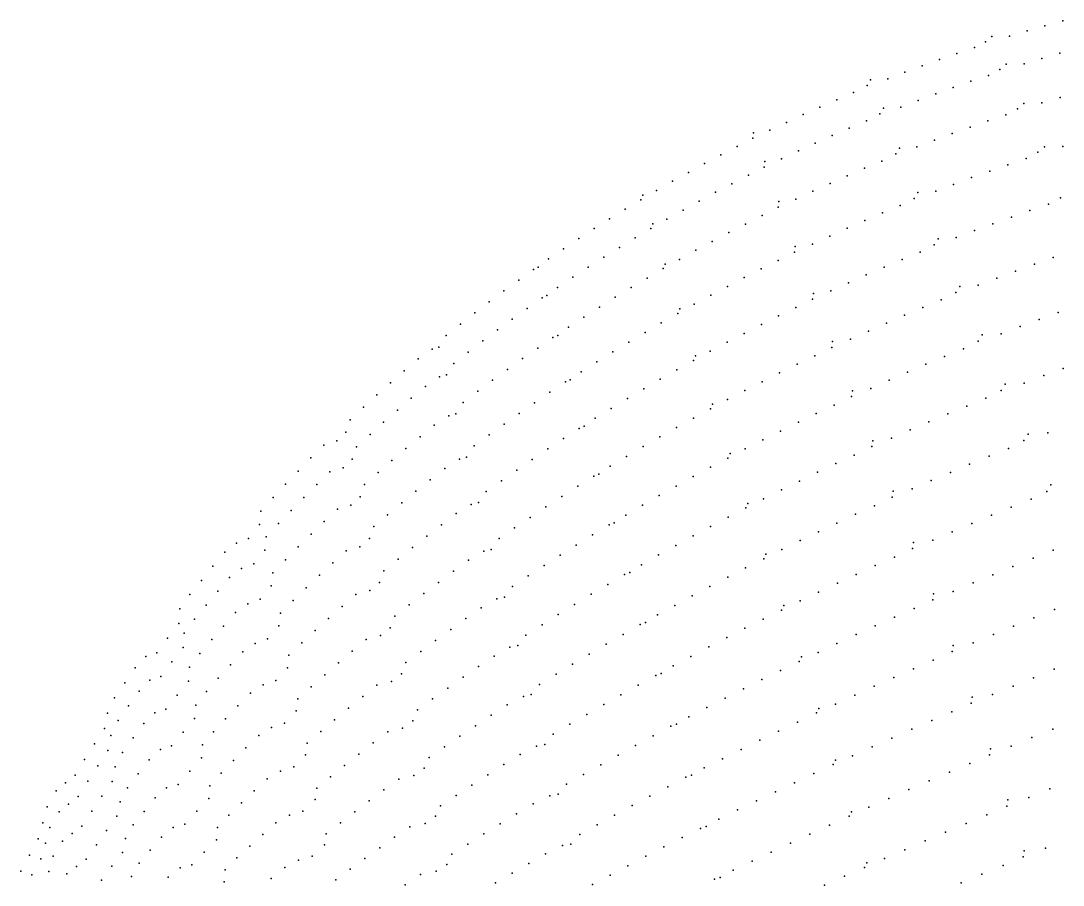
# Model space of a CAD drawing. Extents: x 0 to 4.6, y -1.66 to 1.66.
# Drawn here: x 0.181 to 1.147, y 0.802 to 1.603 of the extents above; entities that cross this region are included whole.
import ezdxf

# ---------------------------------------------------------------- set-up
doc = ezdxf.new("R2010")
doc.units = 0
doc.layers.get('0').update_dxf_attribs({"linetype": 'CONTINUOUS'})

msp = doc.modelspace()

# ---------------------------------------------------------------- linework, layer by layer
at = {"color": 2}
for p in [(1.13053, 1.59885), (1.13053, 1.59885, 0.375), (1.13053, 1.59885, 0.75), (1.13053, 1.59885, 1.125), (1.13053, 1.59885, 1.5), (1.14703, 1.60344), (1.14703, 1.60344, 0.375), (1.14703, 1.60344, 0.75), (1.14703, 1.60344, 1.125), (1.14703, 1.60344, 1.5), (1.08137, 1.58879), (1.08137, 1.58879, 0.375), (1.08137, 1.58879, 0.75), (1.08137, 1.58879, 1.125), (1.08137, 1.58879, 1.5), (1.0977, 1.58915), (1.0977, 1.58915, 0.375), (1.0977, 1.58915, 0.75), (1.0977, 1.58915, 1.125), (1.0977, 1.58915, 1.5), (1.11408, 1.59409), (1.11408, 1.59409, 0.375), (1.11408, 1.59409, 0.75), (1.11408, 1.59409, 1.125), (1.11408, 1.59409, 1.5), (1.06511, 1.57875), (1.06511, 1.57875, 0.375), (1.06511, 1.57875, 0.75), (1.06511, 1.57875, 1.125), (1.06511, 1.57875, 1.5), (1.07548, 1.58404), (1.07548, 1.58404, 0.375), (1.07548, 1.58404, 0.75), (1.07548, 1.58404, 1.125), (1.07548, 1.58404, 1.5), (1.03278, 1.56766), (1.03278, 1.56766, 0.375), (1.03278, 1.56766, 0.75), (1.03278, 1.56766, 1.125), (1.03278, 1.56766, 1.5), (1.04891, 1.5733), (1.04891, 1.5733, 0.375), (1.04891, 1.5733, 0.75), (1.04891, 1.5733, 1.125), (1.04891, 1.5733, 1.5), (1.12785, 1.56855, 2.256), (1.1445, 1.57342, 2.256), (1.01672, 1.56186), (1.01672, 1.56186, 0.375), (1.01672, 1.56186, 0.75), (1.01672, 1.56186, 1.125), (1.01672, 1.56186, 1.5), (1.08877, 1.55829, 2.256), (1.09473, 1.56314, 2.256), (1.11126, 1.56351, 2.256), (0.96897, 1.54874), (0.96897, 1.54874, 0.375), (0.96897, 1.54874, 0.75), (0.96897, 1.54874, 1.125), (0.96897, 1.54874, 1.5), (0.98482, 1.54974), (0.98482, 1.54974, 0.375), (0.98482, 1.54974, 0.75), (0.98482, 1.54974, 1.125), (0.98482, 1.54974, 1.5), (1.00073, 1.55589), (1.00073, 1.55589, 0.375), (1.00073, 1.55589, 0.75), (1.00073, 1.55589, 1.125), (1.00073, 1.55589, 1.5), (1.06187, 1.54736, 2.256), (1.07827, 1.55291, 2.256), (0.95321, 1.53695), (0.95321, 1.53695, 0.375), (0.95321, 1.53695, 0.75), (0.95321, 1.53695, 1.125), (0.95321, 1.53695, 1.5), (0.96566, 1.54343), (0.96566, 1.54343, 0.375), (0.96566, 1.54343, 0.75), (0.96566, 1.54343, 1.125), (0.96566, 1.54343, 1.5), (1.04555, 1.54164, 2.256), (0.93752, 1.53029), (0.93752, 1.53029, 0.375), (0.93752, 1.53029, 0.75), (0.93752, 1.53029, 1.125), (0.93752, 1.53029, 1.5), (1.0131, 1.52971, 2.256), (1.02929, 1.53576, 2.256), (1.12785, 1.5273, 2.956), (1.14468, 1.53247, 2.956), (0.92191, 1.52347), (0.92191, 1.52347, 0.375), (0.92191, 1.52347, 0.75), (0.92191, 1.52347, 1.125), (0.92191, 1.52347, 1.5), (0.98095, 1.52249, 2.256), (0.99699, 1.5235, 2.256), (1.10502, 1.52195, 2.956), (1.11107, 1.52692, 2.956), (0.89093, 1.50933), (0.89093, 1.50933, 0.375), (0.89093, 1.50933, 0.75), (0.89093, 1.50933, 1.125), (0.89093, 1.50933, 1.5), (0.90638, 1.51649), (0.90638, 1.51649, 0.375), (0.90638, 1.51649, 0.75), (0.90638, 1.51649, 1.125), (0.90638, 1.51649, 1.5), (0.96498, 1.51058, 2.256), (0.97759, 1.51712, 2.256), (1.07773, 1.51078, 2.956), (1.09437, 1.51645, 2.956), (0.86029, 1.49976), (0.86029, 1.49976, 0.375), (0.86029, 1.49976, 0.75), (0.86029, 1.49976, 1.125), (0.86029, 1.49976, 1.5), (0.87557, 1.50201), (0.87557, 1.50201, 0.375), (0.87557, 1.50201, 0.75), (0.87557, 1.50201, 1.125), (0.87557, 1.50201, 1.5), (0.9491, 1.50387, 2.256), (1.04465, 1.49898, 2.956), (1.06115, 1.50496, 2.956), (0.85958, 1.49453), (0.85958, 1.49453, 0.375), (0.85958, 1.49453, 0.75), (0.85958, 1.49453, 1.125), (0.85958, 1.49453, 1.5), (0.91758, 1.48997, 2.256), (0.9333, 1.497, 2.256), (1.02822, 1.49284, 2.956), (0.83, 1.47907), (0.83, 1.47907, 0.375), (0.83, 1.47907, 0.75), (0.83, 1.47907, 1.125), (0.83, 1.47907, 1.5), (0.8451, 1.48688), (0.8451, 1.48688, 0.375), (0.8451, 1.48688, 0.75), (0.8451, 1.48688, 1.125), (0.8451, 1.48688, 1.5), (0.90194, 1.48278, 2.256), (0.99218, 1.48008, 2.956), (0.99559, 1.48552, 2.956), (1.01187, 1.48654, 2.956), (1.12401, 1.48154, 3.656), (1.13017, 1.48665, 3.656), (1.14723, 1.48704, 3.656), (0.81499, 1.4711), (0.81499, 1.4711, 0.375), (0.81499, 1.4711, 0.75), (0.81499, 1.4711, 1.125), (0.81499, 1.4711, 1.5), (0.87092, 1.47318, 2.256), (0.88638, 1.47543, 2.256), (0.97939, 1.47347, 2.956), (1.09624, 1.47009, 3.656), (1.11317, 1.47589, 3.656), (0.80007, 1.46296), (0.80007, 1.46296, 0.375), (0.80007, 1.46296, 0.75), (0.80007, 1.46296, 1.125), (0.80007, 1.46296, 1.5), (0.85554, 1.46026, 2.256), (0.8702, 1.46792, 2.256), (0.94723, 1.45978, 2.956), (0.96327, 1.4667, 2.956), (1.07939, 1.46414, 3.656), (0.78525, 1.45467), (0.78525, 1.45467, 0.375), (0.78525, 1.45467, 0.75), (0.78525, 1.45467, 1.125), (0.78525, 1.45467, 1.5), (0.84026, 1.45243, 2.256), (0.93127, 1.4527, 2.956), (1.04589, 1.4518, 3.656), (1.0626, 1.45805, 3.656), (0.75772, 1.44188), (0.75772, 1.44188, 0.375), (0.75772, 1.44188, 0.75), (0.75772, 1.44188, 1.125), (0.75772, 1.44188, 1.5), (0.77053, 1.44621), (0.77053, 1.44621, 0.375), (0.77053, 1.44621, 0.75), (0.77053, 1.44621, 1.125), (0.77053, 1.44621, 1.5), (0.82506, 1.44445, 2.256), (0.9154, 1.44547, 2.956), (1.0127, 1.44437, 3.656), (1.02926, 1.44541, 3.656), (0.7559, 1.4376), (0.7559, 1.4376, 0.375), (0.7559, 1.4376, 0.75), (0.7559, 1.4376, 1.125), (0.7559, 1.4376, 1.5), (0.80996, 1.43631, 2.256), (0.88319, 1.43056, 2.956), (0.88392, 1.43583, 2.956), (0.89962, 1.4381, 2.956), (0.99622, 1.43216, 3.656), (1.00923, 1.43886, 3.656), (1.13388, 1.43354, 4.356), (1.14492, 1.43935, 4.356), (0.74137, 1.42883), (0.74137, 1.42883, 0.375), (0.74137, 1.42883, 0.75), (0.74137, 1.42883, 1.125), (0.74137, 1.42883, 1.5), (0.79496, 1.42802, 2.256), (0.86831, 1.42288, 2.956), (0.97982, 1.42531, 3.656), (1.09947, 1.42151, 4.356), (1.11664, 1.4276, 4.356), (0.72694, 1.4199), (0.72694, 1.4199, 0.375), (0.72694, 1.4199, 0.75), (0.72694, 1.4199, 1.125), (0.72694, 1.4199, 1.5), (0.76709, 1.41525, 2.256), (0.78005, 1.41958, 2.256), (0.8528, 1.41504, 2.956), (0.94727, 1.41119, 3.656), (0.96351, 1.41832, 3.656), (1.08237, 1.41529, 4.356), (0.69839, 1.40158), (0.69839, 1.40158, 0.375), (0.69839, 1.40158, 0.75), (0.69839, 1.40158, 1.125), (0.69839, 1.40158, 1.5), (0.71262, 1.41082), (0.71262, 1.41082, 0.375), (0.71262, 1.41082, 0.75), (0.71262, 1.41082, 1.125), (0.71262, 1.41082, 1.5), (0.75053, 1.40223, 2.256), (0.76524, 1.41098, 2.256), (0.83738, 1.40706, 2.956), (0.93113, 1.40392, 3.656), (1.0484, 1.40243, 4.356), (1.06535, 1.40893, 4.356), (0.68428, 1.39219), (0.68428, 1.39219, 0.375), (0.68428, 1.39219, 0.75), (0.68428, 1.39219, 1.125), (0.68428, 1.39219, 1.5), (0.73592, 1.39333, 2.256), (0.82205, 1.39893, 2.956), (0.89911, 1.39423, 3.656), (0.91507, 1.3965, 3.656), (1.028, 1.39578, 4.356), (1.03154, 1.40138, 4.356), (0.67027, 1.38265), (0.67027, 1.38265, 0.375), (0.67027, 1.38265, 0.75), (0.67027, 1.38265, 1.125), (0.67027, 1.38265, 1.5), (0.72142, 1.38428, 2.256), (0.79169, 1.38224, 2.956), (0.80682, 1.39066, 2.956), (0.89837, 1.38894, 3.656), (1.01475, 1.38898, 4.356), (1.13832, 1.38395, 5.056), (0.65637, 1.37295), (0.65637, 1.37295, 0.375), (0.65637, 1.37295, 0.75), (0.65637, 1.37295, 1.125), (0.65637, 1.37295, 1.5), (0.66058, 1.37503), (0.66058, 1.37503, 0.375), (0.66058, 1.37503, 0.75), (0.66058, 1.37503, 1.125), (0.66058, 1.37503, 1.5), (0.70702, 1.37508, 2.256), (0.77666, 1.37367, 2.956), (0.77854, 1.37793, 2.956), (0.86745, 1.37338, 3.656), (0.88323, 1.38123, 3.656), (0.98143, 1.37499, 4.356), (0.99805, 1.38205, 4.356), (1.12081, 1.37772, 5.056), (0.64257, 1.36311), (0.64257, 1.36311, 0.375), (0.64257, 1.36311, 0.75), (0.64257, 1.36311, 1.125), (0.64257, 1.36311, 1.5), (0.69273, 1.36573, 2.256), (0.76173, 1.36496, 2.956), (0.85177, 1.36539, 3.656), (0.9649, 1.3678, 4.356), (1.08603, 1.36488, 5.056), (1.10338, 1.37137, 5.056), (0.67855, 1.35624, 2.256), (0.74691, 1.3561, 2.956), (0.83618, 1.35727, 3.656), (0.94845, 1.36047, 4.356), (1.05156, 1.3572, 5.056), (1.06876, 1.35827, 5.056), (0.62889, 1.35311), (0.62889, 1.35311, 0.375), (0.62889, 1.35311, 0.75), (0.62889, 1.35311, 1.125), (0.62889, 1.35311, 1.5), (0.66448, 1.3466, 2.256), (0.66874, 1.34867, 2.256), (0.73219, 1.34711, 2.956), (0.82069, 1.34901, 3.656), (0.91508, 1.3454, 4.356), (0.91583, 1.35073, 4.356), (0.9321, 1.35301, 4.356), (1.03445, 1.34461, 5.056), (1.04796, 1.3515, 5.056), (0.61533, 1.34297), (0.61533, 1.34297, 0.375), (0.61533, 1.34297, 0.75), (0.61533, 1.34297, 1.125), (0.61533, 1.34297, 1.5), (0.65051, 1.33682, 2.256), (0.71758, 1.33797, 2.956), (0.79192, 1.33632, 3.656), (0.8053, 1.34061, 3.656), (0.89967, 1.33766, 4.356), (1.01742, 1.33759, 5.056), (0.60188, 1.33268), (0.60188, 1.33268, 0.375), (0.60188, 1.33268, 0.75), (0.60188, 1.33268, 1.125), (0.60188, 1.33268, 1.5), (0.63667, 1.32689, 2.256), (0.70307, 1.3287, 2.956), (0.79001, 1.33208, 3.656), (0.88359, 1.3298, 4.356), (1.00048, 1.33045, 5.056), (1.12521, 1.3266, 5.756), (1.14299, 1.3331, 5.756), (0.58854, 1.32224), (0.58854, 1.32224, 0.375), (0.58854, 1.32224, 0.75), (0.58854, 1.32224, 1.125), (0.58854, 1.32224, 1.5), (0.62293, 1.31682, 2.256), (0.68868, 1.31929, 2.956), (0.75974, 1.3146, 3.656), (0.77482, 1.3234, 3.656), (0.86761, 1.3218, 4.356), (0.96687, 1.3158, 5.056), (0.98363, 1.32318, 5.056), (1.10752, 1.31999, 5.756), (0.57532, 1.31166), (0.57532, 1.31166, 0.375), (0.57532, 1.31166, 0.75), (0.57532, 1.31166, 1.125), (0.57532, 1.31166, 1.5), (0.60931, 1.30661, 2.256), (0.67439, 1.30974, 2.956), (0.67873, 1.31178, 2.956), (0.74477, 1.30566, 3.656), (0.83596, 1.30542, 4.356), (0.85173, 1.31367, 4.356), (0.93361, 1.30599, 5.056), (0.95019, 1.30829, 5.056), (1.0687, 1.30638, 5.756), (1.07237, 1.31217, 5.756), (1.0899, 1.31326, 5.756), (0.56222, 1.29911), (0.56222, 1.29911, 0.375), (0.56222, 1.29911, 0.75), (0.56222, 1.29911, 1.125), (0.56222, 1.29911, 1.5), (0.56865, 1.30093), (0.56865, 1.30093, 0.375), (0.56865, 1.30093, 0.75), (0.56865, 1.30093, 1.125), (0.56865, 1.30093, 1.5), (0.59581, 1.29626, 2.256), (0.66022, 1.30005, 2.956), (0.72991, 1.29659, 3.656), (0.82028, 1.29705, 4.356), (0.93285, 1.30064, 5.056), (1.05492, 1.29938, 5.756), (0.54924, 1.29006), (0.54924, 1.29006, 0.375), (0.54924, 1.29006, 0.75), (0.54924, 1.29006, 1.125), (0.54924, 1.29006, 1.5), (0.58243, 1.28577, 2.256), (0.64617, 1.29022, 2.956), (0.71515, 1.2874, 3.656), (0.80471, 1.28854, 4.356), (0.80665, 1.29277, 4.356), (0.91713, 1.29287, 5.056), (1.03755, 1.29227, 5.756), (0.53639, 1.27905), (0.53639, 1.27905, 0.375), (0.53639, 1.27905, 0.75), (0.53639, 1.27905, 1.125), (0.53639, 1.27905, 1.5), (0.63223, 1.28027, 2.956), (0.70051, 1.27807, 3.656), (0.78924, 1.27991, 4.356), (0.88446, 1.27696, 5.056), (0.90074, 1.28497, 5.056), (1.00309, 1.2777, 5.756), (1.02028, 1.28504, 5.756), (1.14747, 1.28123, 6.456), (0.52365, 1.2679), (0.52365, 1.2679, 0.375), (0.52365, 1.2679, 0.75), (0.52365, 1.2679, 1.125), (0.52365, 1.2679, 1.5), (0.56917, 1.27333, 2.256), (0.57568, 1.27514, 2.256), (0.61841, 1.27018, 2.956), (0.68598, 1.26862, 3.656), (0.69039, 1.27064, 3.656), (0.77388, 1.27115, 4.356), (0.86827, 1.26884, 5.056), (0.98599, 1.27025, 5.756), (1.09358, 1.26653, 6.456), (1.11146, 1.26763, 6.456), (1.12943, 1.27448, 6.456), (0.51104, 1.25661), (0.51104, 1.25661, 0.375), (0.51104, 1.25661, 0.75), (0.51104, 1.25661, 1.125), (0.51104, 1.25661, 1.5), (0.55603, 1.26438, 2.256), (0.60471, 1.25995, 2.956), (0.67157, 1.25903, 3.656), (0.75863, 1.26227, 4.356), (0.85218, 1.26059, 5.056), (0.95209, 1.26039, 5.756), (0.96899, 1.26269, 5.756), (1.08984, 1.26064, 6.456), (0.54301, 1.25348, 2.256), (0.59113, 1.2496, 2.956), (0.65727, 1.24932, 3.656), (0.74349, 1.25326, 4.356), (0.82231, 1.24797, 5.056), (0.8362, 1.25223, 5.056), (0.93528, 1.24719, 5.756), (0.9513, 1.255, 5.756), (1.07579, 1.25353, 6.456), (0.49856, 1.24518), (0.49856, 1.24518, 0.375), (0.49856, 1.24518, 0.75), (0.49856, 1.24518, 1.125), (0.49856, 1.24518, 1.5), (0.53012, 1.24244, 2.256), (0.57767, 1.23734, 2.956), (0.58427, 1.23912, 2.956), (0.64309, 1.23948, 3.656), (0.72846, 1.24414, 4.356), (0.82033, 1.24375, 5.056), (0.91856, 1.23927, 5.756), (1.04046, 1.23901, 6.456), (1.05808, 1.24632, 6.456), (0.4862, 1.23362), (0.4862, 1.23362, 0.375), (0.4862, 1.23362, 0.75), (0.4862, 1.23362, 1.125), (0.4862, 1.23362, 1.5), (0.51736, 1.23128, 2.256), (0.56433, 1.22851, 2.956), (0.62904, 1.22952, 3.656), (0.70323, 1.22755, 4.356), (0.71354, 1.2349, 4.356), (0.80456, 1.23515, 5.056), (0.90195, 1.23124, 5.756), (1.02294, 1.2316, 6.456), (0.48233, 1.22192), (0.48233, 1.22192, 0.375), (0.48233, 1.22192, 0.75), (0.48233, 1.22192, 1.125), (0.48233, 1.22192, 1.5), (0.50472, 1.21998, 2.256), (0.6151, 1.21944, 3.656), (0.69874, 1.22554, 4.356), (0.7889, 1.22644, 5.056), (0.88545, 1.22311, 5.756), (1.0055, 1.22408, 6.456), (1.11493, 1.22018, 7.156), (1.13316, 1.2213, 7.156), (0.46188, 1.21009), (0.46188, 1.21009, 0.375), (0.46188, 1.21009, 0.75), (0.46188, 1.21009, 1.125), (0.46188, 1.21009, 1.5), (0.47397, 1.21392), (0.47397, 1.21392, 0.375), (0.47397, 1.21392, 0.75), (0.47397, 1.21392, 1.125), (0.47397, 1.21392, 1.5), (0.49221, 1.20855, 2.256), (0.55112, 1.21777, 2.956), (0.60128, 1.20924, 3.656), (0.68406, 1.21606, 4.356), (0.75792, 1.20868, 5.056), (0.77336, 1.21761, 5.056), (0.86904, 1.21487, 5.756), (0.97012, 1.20873, 6.456), (0.97092, 1.21415, 6.456), (0.98816, 1.21647, 6.456), (1.11111, 1.21419, 7.156), (0.53804, 1.2069, 2.956), (0.59431, 1.19892, 3.656), (0.6695, 1.20647, 4.356), (0.7426, 1.19963, 5.056), (0.83858, 1.20228, 5.756), (0.85275, 1.20653, 5.756), (0.95378, 1.20088, 6.456), (1.07873, 1.19967, 7.156), (1.09679, 1.20698, 7.156), (0.44991, 1.19812), (0.44991, 1.19812, 0.375), (0.44991, 1.19812, 0.75), (0.44991, 1.19812, 1.125), (0.44991, 1.19812, 1.5), (0.47983, 1.18909, 2.256), (0.48829, 1.19699, 2.256), (0.52508, 1.19591, 2.956), (0.58759, 1.19716, 3.656), (0.65506, 1.19675, 4.356), (0.7274, 1.19048, 5.056), (0.82048, 1.18951, 5.756), (0.83656, 1.19807, 5.756), (0.93674, 1.19293, 6.456), (1.06077, 1.19228, 7.156), (0.43808, 1.18602), (0.43808, 1.18602, 0.375), (0.43808, 1.18602, 0.75), (0.43808, 1.18602, 1.125), (0.43808, 1.18602, 1.5), (0.46758, 1.1853, 2.256), (0.51225, 1.1848, 2.956), (0.57403, 1.18847, 3.656), (0.64074, 1.18693, 4.356), (0.71231, 1.18121, 5.056), (0.71688, 1.1832, 5.056), (0.80451, 1.18084, 5.756), (0.9198, 1.18489, 6.456), (1.0429, 1.18479, 7.156), (0.42638, 1.1738), (0.42638, 1.1738, 0.375), (0.42638, 1.1738, 0.75), (0.42638, 1.1738, 1.125), (0.42638, 1.1738, 1.5), (0.45547, 1.17349, 2.256), (0.49956, 1.17356, 2.956), (0.56059, 1.17791, 3.656), (0.62654, 1.17699, 4.356), (0.69734, 1.17184, 5.056), (0.78865, 1.17207, 5.756), (0.90296, 1.17675, 6.456), (1.00745, 1.16954, 7.156), (1.02513, 1.17721, 7.156), (1.13617, 1.17325, 7.856), (0.41482, 1.16144), (0.41482, 1.16144, 0.375), (0.41482, 1.16144, 0.75), (0.41482, 1.16144, 1.125), (0.41482, 1.16144, 1.5), (0.44349, 1.16155, 2.256), (0.49558, 1.16221, 2.956), (0.54728, 1.16723, 3.656), (0.61247, 1.16694, 4.356), (0.6825, 1.16236, 5.056), (0.77292, 1.1632, 5.756), (0.86962, 1.16019, 6.456), (0.88624, 1.16852, 6.456), (0.98906, 1.16175, 7.156), (0.98987, 1.16721, 7.156), (1.11769, 1.15985, 7.856), (1.13228, 1.16717, 7.856), (0.47457, 1.15073, 2.956), (0.487, 1.15445, 2.956), (0.5341, 1.15644, 3.656), (0.59852, 1.15506, 4.356), (0.60537, 1.15678, 4.356), (0.66778, 1.15277, 5.056), (0.75729, 1.15423, 5.756), (0.85311, 1.15176, 6.456), (0.85517, 1.15595, 6.456), (0.9724, 1.15387, 7.156), (1.09929, 1.15244, 7.856), (0.40339, 1.14896), (0.40339, 1.14896, 0.375), (0.40339, 1.14896, 0.75), (0.40339, 1.14896, 1.125), (0.40339, 1.14896, 1.5), (0.43165, 1.14949, 2.256), (0.52106, 1.14553, 3.656), (0.58471, 1.14651, 4.356), (0.65318, 1.14308, 5.056), (0.74179, 1.14516, 5.756), (0.83671, 1.14322, 6.456), (0.95502, 1.14589, 7.156), (1.08098, 1.14496, 7.856), (0.40209, 1.13635), (0.40209, 1.13635, 0.375), (0.40209, 1.13635, 0.75), (0.40209, 1.13635, 1.125), (0.40209, 1.13635, 1.5), (0.41994, 1.1373, 2.256), (0.46227, 1.13914, 2.956), (0.50814, 1.13451, 3.656), (0.57102, 1.13613, 4.356), (0.6387, 1.13329, 5.056), (0.7264, 1.13599, 5.756), (0.73107, 1.13796, 5.756), (0.82043, 1.1346, 6.456), (0.93775, 1.13783, 7.156), (1.06278, 1.1374, 7.856), (0.3921, 1.12361), (0.3921, 1.12361, 0.375), (0.3921, 1.12361, 0.75), (0.3921, 1.12361, 1.125), (0.3921, 1.12361, 1.5), (0.40837, 1.12499, 2.256), (0.45011, 1.12743, 2.956), (0.50409, 1.12338, 3.656), (0.55746, 1.12565, 4.356), (0.62436, 1.12339, 5.056), (0.71114, 1.12672, 5.756), (0.80426, 1.12588, 6.456), (0.90353, 1.12146, 7.156), (0.92059, 1.12969, 7.156), (1.02665, 1.12204, 7.856), (1.04466, 1.12976, 7.856), (0.38095, 1.11908), (0.38095, 1.11908, 0.375), (0.38095, 1.11908, 0.75), (0.38095, 1.11908, 1.125), (0.38095, 1.11908, 1.5), (0.40705, 1.11257, 2.256), (0.43809, 1.1156, 2.956), (0.48272, 1.11213, 3.656), (0.49536, 1.11578, 3.656), (0.54404, 1.11506, 4.356), (0.61014, 1.11171, 5.056), (0.61712, 1.1134, 5.056), (0.696, 1.11735, 5.756), (0.78821, 1.11708, 6.456), (0.88659, 1.11315, 7.156), (1.00791, 1.1142, 7.856), (1.00874, 1.11969, 7.856), (1.1383, 1.11262, 8.556), (0.36994, 1.11076), (0.36994, 1.11076, 0.375), (0.36994, 1.11076, 0.75), (0.36994, 1.11076, 1.125), (0.36994, 1.11076, 1.5), (0.42621, 1.10366, 2.956), (0.53075, 1.10436, 4.356), (0.59606, 1.10331, 5.056), (0.68099, 1.10789, 5.756), (0.77227, 1.10818, 6.456), (0.86976, 1.10475, 7.156), (0.87186, 1.10893, 7.156), (0.99093, 1.10628, 7.856), (1.11956, 1.10513, 8.556), (0.35907, 1.09778), (0.35907, 1.09778, 0.375), (0.35907, 1.09778, 0.75), (0.35907, 1.09778, 1.125), (0.35907, 1.09778, 1.5), (0.38566, 1.09556, 2.256), (0.39694, 1.10002, 2.256), (0.47021, 1.10078, 3.656), (0.5176, 1.09356, 4.356), (0.5821, 1.09311, 5.056), (0.6661, 1.09834, 5.756), (0.75646, 1.0992, 6.456), (0.85304, 1.09625, 7.156), (0.97322, 1.09828, 7.856), (1.10092, 1.09756, 8.556), (0.34834, 1.08468), (0.34834, 1.08468, 0.375), (0.34834, 1.08468, 0.75), (0.34834, 1.08468, 1.125), (0.34834, 1.08468, 1.5), (0.37451, 1.08736, 2.256), (0.41447, 1.0916, 2.956), (0.45785, 1.08932, 3.656), (0.51347, 1.08266, 4.356), (0.56829, 1.08282, 5.056), (0.65134, 1.0887, 5.756), (0.74077, 1.09013, 6.456), (0.74553, 1.09208, 6.456), (0.83644, 1.08767, 7.156), (0.95562, 1.09021, 7.856), (1.08237, 1.08992, 8.556), (0.36351, 1.07458, 2.256), (0.41313, 1.07943, 2.956), (0.44562, 1.07775, 3.656), (0.50458, 1.07522, 4.356), (0.63671, 1.07896, 5.756), (0.72521, 1.08097, 6.456), (0.81995, 1.07901, 7.156), (0.92075, 1.07384, 7.856), (0.93813, 1.08206, 7.856), (1.04558, 1.07445, 8.556), (1.06393, 1.08222, 8.556), (0.33776, 1.07146), (0.33776, 1.07146, 0.375), (0.33776, 1.07146, 0.75), (0.33776, 1.07146, 1.125), (0.33776, 1.07146, 1.5), (0.40287, 1.06715, 2.956), (0.43353, 1.06608, 3.656), (0.4917, 1.07166, 4.356), (0.5546, 1.07244, 5.056), (0.62221, 1.06747, 5.756), (0.62933, 1.06914, 5.756), (0.70977, 1.07172, 6.456), (0.80359, 1.07027, 7.156), (0.90349, 1.06555, 7.856), (1.02649, 1.06657, 8.556), (1.02734, 1.07209, 8.556), (0.32825, 1.05812), (0.32825, 1.05812, 0.375), (0.32825, 1.05812, 0.75), (0.32825, 1.05812, 1.125), (0.32825, 1.05812, 1.5), (0.35265, 1.06169, 2.256), (0.3801, 1.05477, 2.956), (0.39141, 1.06279, 2.956), (0.42159, 1.0543, 3.656), (0.47896, 1.06056, 4.356), (0.54105, 1.06196, 5.056), (0.60785, 1.05922, 5.756), (0.69446, 1.06239, 6.456), (0.78735, 1.06145, 7.156), (0.88633, 1.05717, 7.856), (0.88847, 1.06134, 7.856), (1.0092, 1.05862, 8.556), (1.13938, 1.05757, 9.256), (0.32732, 1.04467), (0.32732, 1.04467, 0.375), (0.32732, 1.04467, 0.75), (0.32732, 1.04467, 1.125), (0.32732, 1.04467, 1.5), (0.34193, 1.04868, 2.256), (0.46636, 1.04936, 4.356), (0.52764, 1.05139, 5.056), (0.59362, 1.04922, 5.756), (0.67928, 1.05297, 6.456), (0.76008, 1.04552, 7.156), (0.77123, 1.05256, 7.156), (0.8693, 1.04871, 7.856), (0.99117, 1.0506, 8.556), (1.1204, 1.04993, 9.256), (0.3323, 1.03556, 2.256), (0.36893, 1.04227, 2.956), (0.42023, 1.04242, 3.656), (0.45391, 1.03806, 4.356), (0.52344, 1.04072, 5.056), (0.57953, 1.03912, 5.756), (0.66423, 1.04348, 6.456), (0.73936, 1.03454, 7.156), (0.75523, 1.04359, 7.156), (0.85238, 1.04018, 7.856), (0.95543, 1.03436, 8.556), (0.97324, 1.04251, 8.556), (1.08276, 1.03446, 9.256), (1.10153, 1.04222, 9.256), (0.31703, 1.03111), (0.31703, 1.03111, 0.375), (0.31703, 1.03111, 0.75), (0.31703, 1.03111, 1.125), (0.31703, 1.03111, 1.5), (0.35791, 1.02967, 2.956), (0.39814, 1.02618, 3.656), (0.40979, 1.03044, 3.656), (0.4416, 1.02667, 4.356), (0.50125, 1.02997, 5.056), (0.51437, 1.03345, 5.056), (0.56557, 1.02895, 5.756), (0.64931, 1.0339, 6.456), (0.72362, 1.02541, 7.156), (0.83558, 1.03158, 7.856), (0.93773, 1.02615, 8.556), (1.06409, 1.02664, 9.256), (0.30689, 1.01743), (0.30689, 1.01743, 0.375), (0.30689, 1.01743, 0.75), (0.30689, 1.01743, 1.125), (0.30689, 1.01743, 1.5), (0.33137, 1.02233, 2.256), (0.34704, 1.01696, 2.956), (0.38663, 1.01836, 3.656), (0.42943, 1.01518, 4.356), (0.48826, 1.01912, 5.056), (0.55176, 1.01869, 5.756), (0.63452, 1.02261, 6.456), (0.64178, 1.02425, 6.456), (0.70801, 1.0162, 7.156), (0.8189, 1.02291, 7.856), (0.92015, 1.01788, 8.556), (1.04466, 1.01873, 9.256), (1.04552, 1.02428, 9.256), (0.29689, 1.01391), (0.29689, 1.01391, 0.375), (0.29689, 1.01391, 0.75), (0.29689, 1.01391, 1.125), (0.29689, 1.01391, 1.5), (0.32095, 1.00899, 2.256), (0.37527, 1.00618, 3.656), (0.47542, 1.00819, 5.056), (0.53808, 1.00835, 5.756), (0.61988, 1.01451, 6.456), (0.69254, 1.00693, 7.156), (0.78592, 1.00537, 7.856), (0.80235, 1.01417, 7.856), (0.90268, 1.00953, 8.556), (0.90486, 1.01369, 8.556), (1.02706, 1.01074, 9.256), (0.28705, 1.00363), (0.28705, 1.00363, 0.375), (0.28705, 1.00363, 0.75), (0.28705, 1.00363, 1.125), (0.28705, 1.00363, 1.5), (0.31068, 0.99555, 2.256), (0.33726, 1.00415, 2.956), (0.42805, 1.0036, 4.356), (0.46272, 0.99717, 5.056), (0.5338, 0.99792, 5.756), (0.60537, 1.0047, 6.456), (0.67719, 0.99759, 7.156), (0.76962, 0.99651, 7.856), (0.77457, 0.99841, 7.856), (0.88533, 1.0011, 8.556), (1.00871, 1.0027, 9.256), (1.13928, 1.0022, 9.956), (0.27735, 0.98973), (0.27735, 0.98973, 0.375), (0.27735, 0.98973, 0.75), (0.27735, 0.98973, 1.125), (0.27735, 0.98973, 1.5), (0.30056, 0.9921, 2.256), (0.33631, 0.99124, 2.956), (0.36406, 0.9939, 3.656), (0.40554, 0.98778, 4.356), (0.41741, 0.99193, 4.356), (0.45017, 0.98607, 5.056), (0.51116, 0.98742, 5.756), (0.52455, 0.99082, 5.756), (0.59099, 0.99481, 6.456), (0.66198, 0.98817, 7.156), (0.75345, 0.98756, 7.856), (0.8681, 0.99262, 8.556), (0.97234, 0.98645, 9.256), (0.99047, 0.9946, 9.256), (1.101, 0.98661, 9.956), (1.12009, 0.99443, 9.956), (0.29059, 0.982, 2.256), (0.32574, 0.97822, 2.956), (0.353, 0.98153, 3.656), (0.39382, 0.98016, 4.356), (0.49792, 0.97683, 5.756), (0.57676, 0.98484, 6.456), (0.64691, 0.97709, 7.156), (0.6543, 0.97869, 7.156), (0.73741, 0.97855, 7.856), (0.85099, 0.98408, 8.556), (0.95433, 0.97825, 9.256), (1.06314, 0.97637, 9.956), (1.08202, 0.97875, 9.956), (0.26781, 0.97572), (0.26781, 0.97572, 0.375), (0.26781, 0.97572, 0.75), (0.26781, 0.97572, 1.125), (0.26781, 0.97572, 1.5), (0.28078, 0.96835, 2.256), (0.34306, 0.96906, 3.656), (0.38225, 0.96831, 4.356), (0.43777, 0.97488, 5.056), (0.56267, 0.97481, 6.456), (0.63197, 0.96914, 7.156), (0.72151, 0.96948, 7.856), (0.81715, 0.96683, 8.556), (0.83401, 0.97549, 8.556), (0.93643, 0.97001, 9.256), (1.06226, 0.9708, 9.956), (0.26122, 0.96161), (0.26122, 0.96161, 0.375), (0.26122, 0.96161, 0.75), (0.26122, 0.96161, 1.125), (0.26122, 0.96161, 1.5), (0.30505, 0.96174, 2.956), (0.31532, 0.96511, 2.956), (0.43636, 0.9636, 5.056), (0.48482, 0.96617, 5.756), (0.54873, 0.96469, 6.456), (0.61718, 0.95952, 7.156), (0.70573, 0.96035, 7.856), (0.80042, 0.95813, 8.556), (0.91865, 0.96169, 9.256), (0.92087, 0.96583, 9.256), (1.04437, 0.96278, 9.956), (0.25842, 0.94738), (0.25842, 0.94738, 0.375), (0.25842, 0.94738, 0.75), (0.25842, 0.94738, 1.125), (0.25842, 0.94738, 1.5), (0.27112, 0.95459, 2.256), (0.29493, 0.9519, 2.956), (0.34209, 0.95649, 3.656), (0.37083, 0.95637, 4.356), (0.41342, 0.94822, 5.056), (0.42552, 0.95224, 5.056), (0.47188, 0.95544, 5.756), (0.53493, 0.94759, 6.456), (0.54436, 0.95451, 6.456), (0.60253, 0.94983, 7.156), (0.6901, 0.95117, 7.856), (0.78382, 0.94936, 8.556), (0.78885, 0.95125, 8.556), (0.901, 0.9533, 9.256), (1.02571, 0.95472, 9.956), (0.26444, 0.94073, 2.256), (0.28497, 0.93859, 2.956), (0.33134, 0.94384, 3.656), (0.35957, 0.94435, 4.356), (0.40147, 0.94081, 5.056), (0.45908, 0.94462, 5.756), (0.52128, 0.94426, 6.456), (0.58802, 0.94009, 7.156), (0.6746, 0.94192, 7.856), (0.76735, 0.94053, 8.556), (0.88346, 0.94487, 9.256), (0.98873, 0.93848, 9.956), (1.00716, 0.94662, 9.956), (1.11853, 0.93885, 10.656), (1.13792, 0.94672, 10.656), (0.24918, 0.93306), (0.24918, 0.93306, 0.375), (0.24918, 0.93306, 0.75), (0.24918, 0.93306, 1.125), (0.24918, 0.93306, 1.5), (0.32074, 0.93109, 3.656), (0.34944, 0.93223, 4.356), (0.38967, 0.92929, 5.056), (0.44643, 0.93373, 5.756), (0.50777, 0.93395, 6.456), (0.57366, 0.93027, 7.156), (0.65924, 0.93104, 7.856), (0.66677, 0.93261, 7.856), (0.75101, 0.93165, 8.556), (0.86605, 0.9364, 9.256), (0.97041, 0.93029, 9.956), (1.08006, 0.92857, 10.656), (1.09924, 0.93095, 10.656), (0.2401, 0.91863), (0.2401, 0.91863, 0.375), (0.2401, 0.91863, 0.75), (0.2401, 0.91863, 1.125), (0.2401, 0.91863, 1.5), (0.26161, 0.92677, 2.256), (0.27516, 0.92519, 2.956), (0.3, 0.91826, 3.656), (0.31029, 0.92782, 3.656), (0.34846, 0.92004, 4.356), (0.44499, 0.92277, 5.756), (0.49442, 0.92356, 6.456), (0.55944, 0.9204, 7.156), (0.64402, 0.92325, 7.856), (0.73481, 0.92271, 8.556), (0.83161, 0.91931, 9.256), (0.84877, 0.92787, 9.256), (0.95221, 0.92207, 9.956), (1.07917, 0.92297, 10.656), (0.25226, 0.91272, 2.256), (0.26839, 0.91169, 2.956), (0.37803, 0.9177, 5.056), (0.43394, 0.91174, 5.756), (0.48121, 0.91311, 6.456), (0.55498, 0.91047, 7.156), (0.62894, 0.91382, 7.856), (0.71875, 0.91373, 8.556), (0.81458, 0.9107, 9.256), (0.93413, 0.91379, 9.956), (0.93639, 0.91792, 9.956), (1.06099, 0.91492, 10.656), (0.23117, 0.9041), (0.23117, 0.9041, 0.375), (0.23117, 0.9041, 0.75), (0.23117, 0.9041, 1.125), (0.23117, 0.9041, 1.5), (0.28987, 0.90534, 3.656), (0.3375, 0.90775, 4.356), (0.36655, 0.90603, 5.056), (0.40941, 0.90064, 5.756), (0.4216, 0.90783, 5.756), (0.46816, 0.90259, 6.456), (0.53145, 0.90047, 7.156), (0.54537, 0.90371, 7.156), (0.61401, 0.90435, 7.856), (0.70282, 0.90469, 8.556), (0.79769, 0.90204, 9.256), (0.80281, 0.9039, 9.256), (0.91618, 0.90545, 9.956), (1.04203, 0.90685, 10.656), (0.21379, 0.88947), (0.21379, 0.88947, 0.375), (0.21379, 0.88947, 0.75), (0.21379, 0.88947, 1.125), (0.21379, 0.88947, 1.5), (0.2224, 0.89694), (0.2224, 0.89694, 0.375), (0.2224, 0.89694, 0.75), (0.2224, 0.89694, 1.125), (0.2224, 0.89694, 1.5), (0.24306, 0.89856, 2.256), (0.26551, 0.8981, 2.956), (0.27989, 0.89233, 3.656), (0.31606, 0.89222, 4.356), (0.3267, 0.89539, 4.356), (0.35623, 0.89428, 5.056), (0.39738, 0.88946, 5.756), (0.45526, 0.89201, 6.456), (0.51768, 0.89043, 7.156), (0.59923, 0.89482, 7.856), (0.68704, 0.89561, 8.556), (0.78093, 0.89332, 9.256), (0.89835, 0.89707, 9.956), (1.00446, 0.89061, 10.656), (1.02319, 0.89875, 10.656), (1.13521, 0.89136, 11.356), (0.23403, 0.88431, 2.256), (0.25602, 0.88442, 2.956), (0.30558, 0.88295, 4.356), (0.35522, 0.88246, 5.056), (0.45379, 0.88136, 6.456), (0.50406, 0.88032, 7.156), (0.58459, 0.88524, 7.856), (0.67139, 0.88495, 8.556), (0.67907, 0.88649, 8.556), (0.7643, 0.88456, 9.256), (0.86307, 0.88022, 9.956), (0.88065, 0.88866, 9.956), (0.98586, 0.88245, 10.656), (1.09617, 0.88103, 11.356), (1.11563, 0.88343, 11.356), (0.20533, 0.87475), (0.20533, 0.87475, 0.375), (0.20533, 0.87475, 0.75), (0.20533, 0.87475, 1.125), (0.20533, 0.87475, 1.5), (0.21643, 0.86997, 2.256), (0.22515, 0.87729, 2.256), (0.24669, 0.87065, 2.956), (0.273, 0.87924, 3.656), (0.29526, 0.87044, 4.356), (0.34405, 0.87057, 5.056), (0.38551, 0.87823, 5.756), (0.44252, 0.87066, 6.456), (0.4906, 0.87016, 7.156), (0.5701, 0.8756, 7.856), (0.65589, 0.87731, 8.556), (0.74782, 0.87577, 9.256), (0.84562, 0.87174, 9.956), (0.95129, 0.87012, 10.656), (0.96737, 0.87426, 10.656), (1.09526, 0.87541, 11.356), (0.27008, 0.86606, 3.656), (0.3738, 0.86692, 5.756), (0.42994, 0.86686, 6.456), (0.56556, 0.86592, 7.856), (0.64054, 0.86809, 8.556), (0.73147, 0.86693, 9.256), (0.82831, 0.86323, 9.956), (0.949, 0.86601, 10.656), (1.07681, 0.86735, 11.356), (0.20129, 0.85993), (0.20129, 0.85993, 0.375), (0.20129, 0.85993, 0.75), (0.20129, 0.85993, 1.125), (0.20129, 0.85993, 1.5), (0.20787, 0.85554, 2.256), (0.23752, 0.8568, 2.956), (0.26042, 0.8528, 3.656), (0.2851, 0.85784, 4.356), (0.3222, 0.85553, 5.056), (0.33304, 0.8586, 5.056), (0.36327, 0.85554, 5.756), (0.41751, 0.85989, 6.456), (0.4773, 0.85994, 7.156), (0.54158, 0.85619, 7.856), (0.55576, 0.85935, 7.856), (0.62533, 0.85882, 8.556), (0.71526, 0.85806, 9.256), (0.81113, 0.85468, 9.956), (0.81634, 0.85652, 9.956), (0.93076, 0.85772, 10.656), (1.03845, 0.85117, 11.356), (1.05757, 0.85927, 11.356), (0.19704, 0.84501), (0.19704, 0.84501, 0.375), (0.19704, 0.84501, 0.75), (0.19704, 0.84501, 1.125), (0.19704, 0.84501, 1.5), (0.20378, 0.84101, 2.256), (0.21966, 0.84285, 2.956), (0.22851, 0.84997, 2.956), (0.27808, 0.84517, 4.356), (0.31151, 0.84657, 5.056), (0.36225, 0.84411, 5.756), (0.40525, 0.84907, 6.456), (0.46415, 0.84967, 7.156), (0.52755, 0.84642, 7.856), (0.61028, 0.84951, 8.556), (0.6992, 0.84915, 9.256), (0.79409, 0.84608, 9.956), (0.89466, 0.84106, 10.656), (0.91265, 0.84941, 10.656), (1.01944, 0.84305, 11.356), (0.25093, 0.83946, 3.656), (0.2751, 0.83243, 4.356), (0.30099, 0.83447, 5.056), (0.35086, 0.8326, 5.756), (0.39314, 0.83819, 6.456), (0.46265, 0.83935, 7.156), (0.51367, 0.8366, 7.856), (0.59537, 0.84016, 8.556), (0.68328, 0.83869, 9.256), (0.69109, 0.8402, 9.256), (0.77718, 0.83745, 9.956), (0.87681, 0.8327, 10.656), (1.00056, 0.8349, 11.356), (1.11134, 0.83396, 12.056), (1.13107, 0.83636, 12.056), (0.1889, 0.83), (0.1889, 0.83, 0.375), (0.1889, 0.83, 0.75), (0.1889, 0.83, 1.125), (0.1889, 0.83, 1.5), (0.19947, 0.8264, 2.256), (0.21097, 0.82883, 2.956), (0.2416, 0.82604, 3.656), (0.29063, 0.8223, 5.056), (0.3812, 0.82725, 6.456), (0.43833, 0.8253, 7.156), (0.45116, 0.82897, 7.156), (0.49995, 0.82673, 7.856), (0.58061, 0.83077, 8.556), (0.65188, 0.82219, 9.256), (0.6675, 0.83121, 9.256), (0.76042, 0.82879, 9.956), (0.85908, 0.82431, 10.656), (0.96548, 0.82263, 11.356), (0.98179, 0.82674, 11.356), (1.11042, 0.82832, 12.056), (0.18093, 0.8149), (0.18093, 0.8149, 0.375), (0.18093, 0.8149, 0.75), (0.18093, 0.8149, 1.125), (0.18093, 0.8149, 1.5), (0.20682, 0.81472, 2.956), (0.22343, 0.81255, 3.656), (0.23243, 0.81943, 3.656), (0.26527, 0.81961, 4.356), (0.32857, 0.81807, 5.756), (0.33963, 0.82104, 5.756), (0.37046, 0.81625, 6.456), (0.42566, 0.81855, 7.156), (0.48639, 0.81682, 7.856), (0.56601, 0.81494, 8.556), (0.57599, 0.82134, 8.556), (0.6364, 0.81314, 9.256), (0.74379, 0.82011, 9.956), (0.84149, 0.8159, 10.656), (0.96315, 0.81854, 11.356), (1.07221, 0.81216, 12.056), (1.09171, 0.82024, 12.056), (0.19124, 0.8117, 2.256), (0.2556, 0.80672, 4.356), (0.28348, 0.81006, 5.056), (0.31767, 0.80942, 5.756), (0.36942, 0.8052, 6.456), (0.41315, 0.80808, 7.156), (0.47299, 0.80686, 7.856), (0.53727, 0.80237, 8.556), (0.55156, 0.81187, 8.556), (0.62108, 0.80405, 9.256), (0.71098, 0.80266, 9.956), (0.72731, 0.8114, 9.956), (0.82404, 0.80746, 10.656), (0.82933, 0.80928, 10.656), (0.94464, 0.81031, 11.356), (1.05282, 0.80406, 12.056), (0.92626, 0.80205, 11.356)]:
    msp.add_point(p, dxfattribs=at)

doc.saveas('drawing.dxf')
